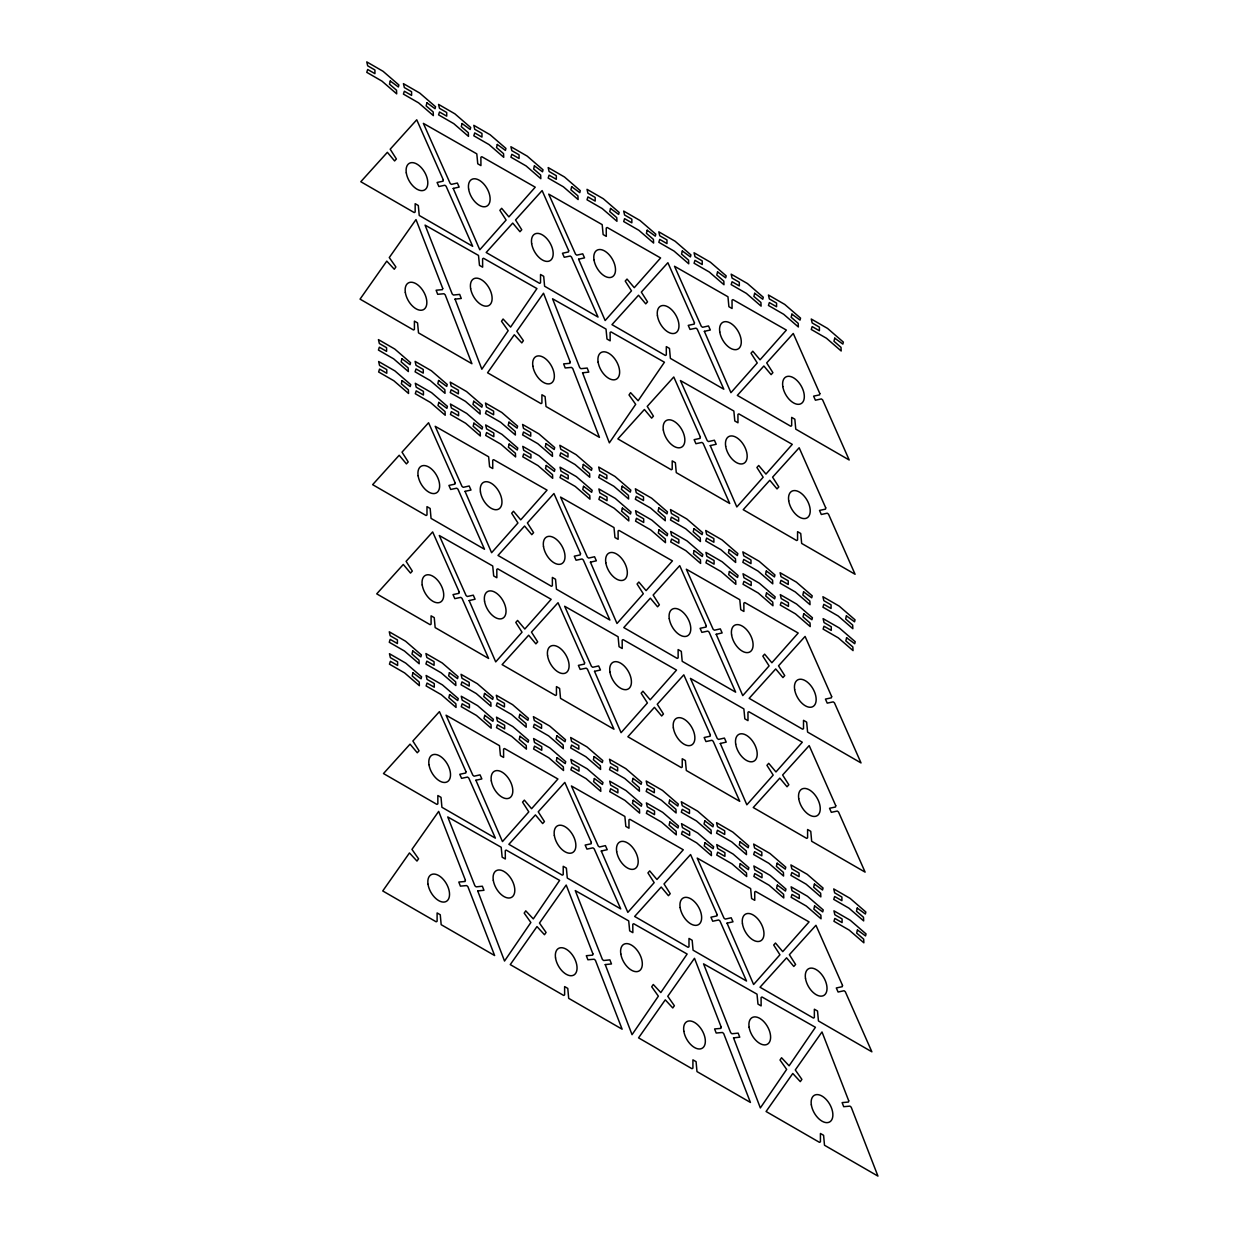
<?xml version="1.0" encoding="UTF-8"?>
<svg xmlns="http://www.w3.org/2000/svg" width="1238" height="1238" viewBox="0 0 1238 1238"><rect width="100%" height="100%" fill="white"/><g stroke="black" fill="none" stroke-linecap="round" stroke-linejoin="round"><path stroke-width="1.5" d="M453.216 188.424L479.787 249.782L506.11 220.054L499.873 210.321L501.653 208.309L508.895 216.898L535.234 187.186L481.783 156.7L480.886 157.226L480.932 165.613L477.76 163.803L476.8 153.852L423.365 123.367L450.152 183.394L451.406 184.385L457.364 183.038L459.159 187.093L453.216 188.424M465.039 491.362L491.61 552.721L517.933 522.993L511.696 513.259L513.476 511.248L520.734 519.852L547.057 490.124L493.606 459.638L492.709 460.165L492.755 468.552L489.583 466.741L488.639 456.791L435.188 426.305L461.975 486.333L463.244 487.323L469.187 485.992L470.997 490.031L465.039 491.362M469.14 600.554L495.711 661.897L522.034 632.185L515.797 622.435L517.577 620.439L524.819 629.028L551.158 599.316L497.707 568.815L496.809 569.356L496.856 577.744L493.683 575.933L492.724 565.983L439.289 535.497L466.076 595.524L467.33 596.499L473.287 595.169L475.083 599.223L469.14 600.554M475.903 780.25L502.473 841.592L528.796 811.88L522.56 802.131L524.339 800.135L531.582 808.724L557.92 778.996L504.47 748.51L503.572 749.052L503.618 757.439L500.446 755.629L499.487 745.678L446.051 715.193L472.839 775.205L474.092 776.195L480.05 774.864L481.861 778.919L475.903 780.25M578.595 259.206L605.15 320.549L631.488 290.822L625.236 281.088L627.016 279.076L634.274 287.68L660.597 257.953L607.162 227.467L606.249 227.993L606.295 236.381L603.138 234.57L602.179 224.62L548.728 194.134L575.531 254.161L576.784 255.152L582.727 253.821L584.537 257.86L578.595 259.206M590.418 562.145L616.988 623.488L643.311 593.76L637.075 584.027L638.854 582.03L646.097 590.619L672.435 560.891L618.985 530.406L618.087 530.947L618.133 539.319L614.961 537.524L614.002 527.574L560.566 497.072L587.354 557.1L588.607 558.09L594.565 556.76L596.36 560.814L590.418 562.145M594.519 671.321L621.074 732.679L647.412 702.952L641.16 693.218L642.94 691.206L650.198 699.81L676.521 670.083L623.07 639.597L622.172 640.123L622.219 648.511L619.046 646.7L618.102 636.75L564.652 606.264L591.439 666.292L592.708 667.282L598.65 665.951L600.461 669.99L594.519 671.321M601.281 851.017L627.836 912.375L654.175 882.648L647.938 872.914L649.702 870.902L656.96 879.491L683.283 849.779L629.848 819.293L628.95 819.819L628.981 828.207L625.824 826.396L624.865 816.446L571.414 785.96L598.217 845.987L599.471 846.978L605.413 845.631L607.224 849.686L601.281 851.017M704.36 331.335L730.931 392.678L757.254 362.951L751.017 353.217L752.797 351.221L760.055 359.809L786.378 330.082L732.927 299.596L732.029 300.138L732.076 308.51L728.903 306.714L727.959 296.764L674.509 266.263L701.296 326.29L702.565 327.281L708.507 325.95L710.318 330.004L704.36 331.335M710.256 445.603L736.827 506.961L763.15 477.234L756.913 467.5L758.693 465.488L765.951 474.092L792.274 444.365L738.823 413.879L737.925 414.405L737.972 422.792L734.799 420.982L733.855 411.031L680.405 380.546L707.192 440.573L708.461 441.564L714.403 440.233L716.214 444.272L710.256 445.603M716.198 634.274L742.754 695.617L769.092 665.905L762.84 656.155L764.62 654.159L771.878 662.748L798.201 633.036L744.765 602.535L743.852 603.076L743.899 611.464L740.742 609.653L739.782 599.703L686.332 569.217L713.119 629.244L714.388 630.219L720.33 628.889L722.141 632.943L716.198 634.274M720.284 743.465L746.854 804.808L773.177 775.081L766.941 765.347L768.721 763.335L775.963 771.939L802.301 742.212L748.851 711.726L747.953 712.252L748 720.64L744.827 718.845L743.868 708.894L690.433 678.393L717.22 738.421L718.473 739.411L724.431 738.08L726.226 742.119L720.284 743.465M727.046 923.146L753.617 984.504L779.94 954.777L773.704 945.043L775.483 943.031L782.741 951.635L809.064 921.908L755.613 891.422L754.716 891.948L754.762 900.336L751.59 898.525L750.646 888.575L697.195 858.089L723.982 918.116L725.251 919.107L731.194 917.776L733.004 921.815L727.046 923.146M443.297 179.881L443.065 181.197L437.091 182.466L438.886 186.52L444.86 185.236L446.113 186.242L472.684 246.316L419.233 215.458L418.32 205.523L415.163 203.697L415.163 212.054L414.25 212.58L360.8 181.723L387.37 152.32L394.597 160.955L396.392 158.975L390.187 149.21L416.742 119.792L443.297 179.881M455.135 482.82L454.903 484.135L448.93 485.42L450.709 489.459L456.683 488.19L457.952 489.18L484.507 549.254L431.056 518.397L430.159 508.478L426.986 506.636L426.986 515.008L426.089 515.519L372.638 484.662L399.193 455.259L406.42 463.894L408.215 461.913L402.01 452.149L428.565 422.746L455.135 482.82M459.221 591.996L458.989 593.327L453.015 594.596L454.81 598.65L460.784 597.366L462.037 598.372L488.592 658.446L435.157 627.589L434.244 617.654L431.087 615.828L431.087 624.184L430.174 624.71L376.723 593.853L403.294 564.451L410.521 573.086L412.316 571.089L406.095 561.34L432.666 531.922L459.221 591.996M465.983 771.692L465.751 773.007L459.778 774.292L461.573 778.346L467.546 777.062L468.8 778.068L495.37 838.141L441.92 807.284L441.007 797.349L437.85 795.523L437.85 803.88L436.937 804.406L383.486 773.549L410.057 744.146L417.283 752.766L419.078 750.785L412.873 741.02L439.428 711.618L465.983 771.692M568.675 250.649L568.443 251.964L562.47 253.248L564.265 257.287L570.238 256.018L571.492 257.009L598.047 317.083L544.596 286.226L543.699 276.306L540.526 274.48L540.526 282.837L539.629 283.363L486.178 252.506L512.733 223.088L519.975 231.723L521.755 229.742L515.55 219.977L542.12 190.575L568.675 250.649M580.498 553.587L580.266 554.903L574.293 556.187L576.088 560.241L582.061 558.957L583.315 559.963L609.885 620.037L556.435 589.18L555.522 579.245L552.365 577.419L552.365 585.775L551.452 586.301L498.001 555.444L524.572 526.042L531.798 534.661L533.593 532.68L527.388 522.916L553.943 493.513L580.498 553.587M584.599 662.779L584.367 664.094L578.394 665.379L580.173 669.418L586.147 668.149L587.416 669.139L613.971 729.213L560.52 698.356L559.622 688.436L556.45 686.595L556.45 694.967L555.553 695.477L502.102 664.62L528.657 635.218L535.884 643.853L537.679 641.872L531.473 632.107L558.029 602.705L584.599 662.779M591.362 842.474L591.13 843.79L585.156 845.059L586.951 849.113L592.925 847.844L594.178 848.835L620.733 908.909L567.283 878.052L566.385 868.117L563.213 866.29L563.213 874.662L562.315 875.173L508.864 844.316L535.42 814.914L542.662 823.549L544.441 821.568L538.236 811.803L564.807 782.401L591.362 842.474M694.456 322.778L694.209 324.093L688.235 325.377L690.03 329.432L696.004 328.147L697.257 329.153L723.828 389.227L670.377 358.37L669.479 348.435L666.307 346.609L666.307 354.966L665.394 355.492L611.959 324.635L638.514 295.232L645.741 303.852L647.536 301.871L641.33 292.106L667.886 262.704L694.456 322.778M700.352 437.06L700.12 438.376L694.147 439.66L695.926 443.699L701.9 442.43L703.169 443.421L729.724 503.495L676.273 472.637L675.375 462.718L672.203 460.876L672.203 469.248L671.29 469.775L617.855 438.902L644.41 409.499L651.637 418.135L653.432 416.154L647.226 406.389L673.782 376.986L700.352 437.06M706.279 625.716L706.047 627.047L700.074 628.316L701.869 632.37L707.827 631.086L709.095 632.092L735.651 692.166L682.2 661.309L681.302 651.374L678.13 649.548L678.13 657.904L677.232 658.43L623.782 627.573L650.337 598.171L657.579 606.806L659.359 604.809L653.153 595.045L679.724 565.642L706.279 625.716M710.364 734.908L710.132 736.223L704.159 737.508L705.954 741.562L711.927 740.278L713.181 741.268L739.751 801.342L686.301 770.485L685.388 760.565L682.231 758.739L682.231 767.096L681.318 767.622L627.867 736.765L654.438 707.347L661.665 715.982L663.46 714.001L657.254 704.236L683.809 674.834L710.364 734.908M717.142 914.603L716.895 915.919L710.937 917.203L712.717 921.242L718.69 919.973L719.959 920.964L746.514 981.038L693.063 950.18L692.166 940.261L688.993 938.419L688.993 946.791L688.08 947.318L634.645 916.46L661.2 887.042L668.427 895.678L670.222 893.697L664.017 883.932L690.572 854.53L717.142 914.603M819.819 393.545L819.587 394.876L813.614 396.145L815.409 400.199L821.382 398.915L822.636 399.92L849.191 459.994L795.755 429.137L794.842 419.202L791.67 417.376L791.67 425.733L790.773 426.259L737.322 395.402L763.877 365.999L771.119 374.634L772.899 372.653L766.693 362.889L793.264 333.471L819.819 393.545M825.715 507.828L825.483 509.143L819.51 510.427L821.305 514.482L827.278 513.197L828.532 514.203L855.087 574.277L801.651 543.42L800.738 533.485L797.566 531.659L797.566 540.016L796.668 540.542L743.218 509.685L769.788 480.282L777.015 488.902L778.81 486.921L772.589 477.156L799.16 447.754L825.715 507.828M831.642 696.499L831.41 697.814L825.437 699.099L827.232 703.138L833.205 701.869L834.458 702.859L861.029 762.933L807.578 732.076L806.665 722.156L803.508 720.315L803.508 728.687L802.595 729.197L749.145 698.34L775.715 668.938L782.942 677.573L784.737 675.592L778.532 665.827L805.087 636.425L831.642 696.499M835.743 805.675L835.511 806.99L829.537 808.275L831.332 812.329L837.306 811.045L838.559 812.051L865.114 872.125L811.664 841.267L810.766 831.332L807.594 829.506L807.594 837.863L806.696 838.389L753.246 807.532L779.801 778.129L787.043 786.764L788.823 784.768L782.617 775.003L809.188 745.601L835.743 805.675M842.505 985.371L842.273 986.686L836.3 987.97L838.095 992.025L844.068 990.74L845.322 991.746L871.877 1051.82L818.442 1020.963L817.529 1011.028L814.356 1009.202L814.356 1017.559L813.459 1018.085L760.008 987.228L786.579 957.825L793.806 966.445L795.601 964.464L789.38 954.699L815.95 925.297L842.505 985.371M390.264 81.027L389.49 84.138L396.516 90.219L396.686 93.856L381.954 81.12L366.773 72.346L367.686 69.483L374.928 73.661L374.928 69.993L367.686 65.815L366.773 61.9L383.068 71.309L398.884 84.989L398.388 86.985L390.264 81.027M426.924 102.785L426.151 105.895L433.192 111.962L433.346 115.614L418.614 102.862L403.433 94.103L404.346 91.225L411.589 95.403L411.589 91.751L404.346 87.573L403.433 83.658L419.728 93.051L435.544 106.731L435.049 108.727L426.924 102.785M401.932 358.741L401.158 361.852L408.184 367.934L408.354 371.57L393.622 358.834L378.441 350.06L379.354 347.197L386.596 351.375L386.596 347.708L379.354 343.53L378.441 339.614L394.736 349.023L410.552 362.703L410.057 364.699L401.932 358.741M462.068 123.537L461.294 126.647L468.32 132.729L468.49 136.366L453.758 123.63L438.577 114.855L439.49 111.993L446.717 116.171L446.717 112.503L439.49 108.325L438.577 104.41L454.872 113.819L470.672 127.499L470.192 129.495L462.068 123.537M402.118 380.654L401.36 383.765L408.385 389.846L408.555 393.483L393.823 380.747L378.642 371.973L379.54 369.094L386.782 373.288L386.782 369.62L379.54 365.442L378.642 361.527L394.937 370.936L410.737 384.616L410.242 386.612L402.118 380.654M438.592 380.499L437.819 383.61L444.844 389.676L445.015 393.328L430.282 380.577L415.101 371.818L416.014 368.939L423.257 373.118L423.257 369.466L416.014 365.287L415.101 361.372L431.397 370.766L447.212 384.445L446.717 386.442L438.592 380.499M497.305 144.475L496.531 147.57L503.556 153.651L503.727 157.303L488.995 144.552L473.814 135.793L474.727 132.915L481.969 137.093L481.969 133.441L474.727 129.263L473.814 125.332L490.109 134.741L505.924 148.421L505.429 150.417L497.305 144.475M438.794 402.412L438.02 405.507L445.046 411.589L445.216 415.241L430.484 402.489L415.303 393.73L416.2 390.852L423.442 395.03L423.442 391.378L416.2 387.2L415.303 383.269L431.598 392.678L447.398 406.358L446.903 408.354L438.794 402.412M473.721 401.251L472.962 404.362L479.988 410.443L480.158 414.08L465.426 401.344L450.245 392.57L451.143 389.707L458.385 393.885L458.385 390.218L451.143 386.039L450.245 382.124L466.54 391.533L482.34 405.213L481.845 407.209L473.721 401.251M412.749 650.94L411.991 654.051L419.017 660.133L419.187 663.769L404.455 651.033L389.274 642.259L390.171 639.381L397.413 643.574L397.413 639.907L390.171 635.728L389.274 631.813L405.569 641.222L421.369 654.902L420.874 656.898L412.749 650.94M534.414 165.861L533.64 168.972L540.666 175.053L540.836 178.69L526.104 165.938L510.923 157.18L511.82 154.301L519.062 158.495L519.062 154.827L511.82 150.649L510.923 146.734L527.218 156.143L543.018 169.807L542.523 171.819L534.414 165.861M473.922 423.164L473.164 426.274L480.189 432.356L480.344 435.993L465.627 423.241L450.446 414.482L451.344 411.604L458.586 415.782L458.586 412.13L451.344 407.952L450.446 404.037L466.726 413.446L482.541 427.11L482.046 429.106L473.922 423.164M412.95 672.853L412.192 675.963L419.218 682.03L419.373 685.682L404.64 672.93L389.459 664.172L390.372 661.293L397.615 665.471L397.615 661.819L390.372 657.641L389.459 653.726L405.755 663.135L421.57 676.799L421.075 678.795L412.95 672.853M508.973 422.189L508.199 425.284L515.225 431.366L515.395 435.018L500.663 422.266L485.482 413.507L486.395 410.629L493.622 414.807L493.622 411.155L486.395 406.977L485.482 403.046L501.777 412.455L517.577 426.135L517.097 428.131L508.973 422.189M449.409 672.698L448.651 675.793L455.677 681.875L455.847 685.527L441.115 672.776L425.934 664.017L426.831 661.138L434.074 665.317L434.074 661.665L426.831 657.486L425.934 653.556L442.229 662.964L458.029 676.644L457.534 678.641L449.409 672.698M571.662 186.706L570.904 189.816L577.929 195.898L578.1 199.55L563.367 186.799L548.186 178.04L549.084 175.162L556.326 179.34L556.326 175.688L549.084 171.494L548.186 167.579L564.482 176.988L580.282 190.667L579.786 192.664L571.662 186.706M509.158 444.102L508.4 447.197L515.426 453.278L515.596 456.93L500.864 444.179L485.683 435.42L486.58 432.542L493.823 436.72L493.823 433.068L486.58 428.89L485.683 424.959L501.978 434.368L517.778 448.048L517.283 450.044L509.158 444.102M449.611 694.611L448.852 697.706L455.878 703.788L456.033 707.44L441.301 694.688L426.12 685.929L427.033 683.051L434.275 687.229L434.275 683.577L427.033 679.399L426.12 675.468L442.415 684.877L458.23 698.557L457.735 700.553L449.611 694.611M484.553 693.45L483.795 696.561L490.821 702.642L490.975 706.279L476.243 693.528L461.062 684.769L461.975 681.89L469.217 686.084L469.217 682.417L461.975 678.238L461.062 674.323L477.357 683.732L493.173 697.396L492.678 699.393L484.553 693.45M546.066 443.575L545.308 446.686L552.334 452.768L552.504 456.404L537.772 443.653L522.591 434.894L523.488 432.016L530.731 436.209L530.731 432.542L523.488 428.363L522.591 424.448L538.886 433.857L554.686 447.522L554.191 449.518L546.066 443.575M484.754 715.363L483.981 718.473L491.006 724.539L491.176 728.192L476.444 715.44L461.263 706.681L462.176 703.803L469.419 707.981L469.419 704.329L462.176 700.151L461.263 696.236L477.559 705.629L493.358 719.309L492.879 721.305L484.754 715.363M546.268 465.488L545.509 468.598L552.535 474.665L552.69 478.317L537.957 465.565L522.776 456.807L523.689 453.928L530.932 458.106L530.932 454.454L523.689 450.276L522.776 446.361L539.072 455.754L554.887 469.434L554.392 471.43L546.268 465.488M610.52 208.464L609.746 211.574L616.772 217.656L616.942 221.293L602.21 208.557L587.029 199.782L587.942 196.904L595.184 201.098L595.184 197.43L587.942 193.252L587.029 189.337L603.324 198.745L619.139 212.425L618.644 214.422L610.52 208.464M519.79 714.388L519.032 717.483L526.057 723.565L526.212 727.217L511.495 714.465L496.314 705.706L497.212 702.828L504.454 707.006L504.454 703.354L497.212 699.176L496.314 695.245L512.594 704.654L528.409 718.334L527.914 720.33L519.79 714.388M583.33 464.42L582.572 467.531L589.598 473.612L589.768 477.249L575.036 464.513L559.855 455.754L560.752 452.876L567.994 457.054L567.994 453.402L560.752 449.208L559.855 445.293L576.15 454.702L591.95 468.382L591.455 470.378L583.33 464.42M519.991 736.285L519.217 739.396L526.243 745.477L526.413 749.129L511.681 736.378L496.5 727.619L497.413 724.741L504.655 728.919L504.655 725.267L497.413 721.073L496.5 717.158L512.795 726.567L528.611 740.247L528.115 742.243L519.991 736.285M583.531 486.333L582.758 489.443L589.783 495.525L589.953 499.162L575.221 486.426L560.04 477.651L560.953 474.788L568.196 478.967L568.196 475.299L560.953 471.121L560.04 467.206L576.335 476.615L592.151 490.294L591.656 492.291L583.531 486.333M647.18 230.222L646.406 233.317L653.432 239.398L653.602 243.05L638.87 230.299L623.689 221.54L624.602 218.662L631.844 222.84L631.844 219.188L624.602 215.01L623.689 211.079L639.984 220.488L655.8 234.168L655.304 236.164L647.18 230.222M556.899 735.774L556.125 738.885L563.151 744.951L563.321 748.603L548.589 735.852L533.408 727.093L534.321 724.215L541.563 728.393L541.563 724.741L534.321 720.562L533.408 716.647L549.703 726.041L565.518 739.72L565.023 741.717L556.899 735.774M622.188 486.178L621.414 489.289L628.44 495.37L628.61 499.007L613.878 486.271L598.697 477.497L599.61 474.618L606.852 478.812L606.852 475.144L599.61 470.966L598.697 467.051L614.992 476.46L630.807 490.14L630.312 492.136L622.188 486.178M557.1 757.687L556.326 760.782L563.352 766.864L563.522 770.516L548.79 757.764L533.609 749.005L534.506 746.127L541.749 750.305L541.749 746.653L534.506 742.475L533.609 738.544L549.904 747.953L565.704 761.633L565.224 763.629L557.1 757.687M682.324 250.974L681.55 254.084L688.576 260.166L688.746 263.802L674.014 251.051L658.833 242.292L659.73 239.414L666.973 243.607L666.973 239.94L659.73 235.762L658.833 231.846L675.128 241.255L690.928 254.92L690.433 256.916L682.324 250.974M622.374 508.091L621.615 511.201L628.641 517.267L628.811 520.919L614.079 508.168L598.898 499.409L599.796 496.531L607.038 500.709L607.038 497.057L599.796 492.879L598.898 488.964L615.193 498.357L630.993 512.037L630.498 514.033L622.374 508.091M594.163 756.619L593.389 759.73L600.415 765.811L600.585 769.448L585.853 756.712L570.672 747.938L571.585 745.075L578.827 749.253L578.827 745.586L571.585 741.407L570.672 737.492L586.967 746.901L602.782 760.581L602.287 762.577L594.163 756.619M658.848 507.936L658.074 511.031L665.1 517.113L665.27 520.765L650.538 508.013L635.357 499.254L636.27 496.376L643.512 500.554L643.512 496.902L636.27 492.724L635.357 488.793L651.652 498.202L667.468 511.882L666.973 513.878L658.848 507.936M717.56 271.911L716.787 275.006L723.812 281.088L723.982 284.74L709.25 271.989L694.069 263.23L694.982 260.351L702.225 264.53L702.225 260.878L694.982 256.699L694.069 252.769L710.364 262.177L726.164 275.857L725.685 277.854L717.56 271.911M594.364 778.532L593.59 781.642L600.616 787.724L600.786 791.361L586.054 778.625L570.873 769.85L571.77 766.987L579.013 771.166L579.013 767.498L571.77 763.32L570.873 759.405L587.168 768.813L602.968 782.493L602.473 784.49L594.364 778.532M659.034 529.833L658.276 532.944L665.301 539.025L665.471 542.677L650.739 529.926L635.558 521.167L636.456 518.289L643.698 522.467L643.698 518.815L636.456 514.637L635.558 510.706L651.853 520.115L667.653 533.795L667.158 535.791L659.034 529.833M693.976 528.688L693.218 531.798L700.244 537.865L700.414 541.517L685.682 528.765L670.501 520.006L671.398 517.128L678.641 521.306L678.641 517.654L671.398 513.476L670.501 509.561L686.796 518.97L702.596 532.634L702.101 534.63L693.976 528.688M633.005 778.377L632.247 781.488L639.272 787.554L639.442 791.206L624.71 778.454L609.529 769.696L610.427 766.817L617.669 770.995L617.669 767.343L610.427 763.165L609.529 759.25L625.824 768.659L641.624 782.323L641.129 784.319L633.005 778.377M754.654 293.298L753.896 296.408L760.921 302.474L761.091 306.126L746.359 293.375L731.178 284.616L732.076 281.738L739.318 285.916L739.318 282.264L732.076 278.086L731.178 274.171L747.473 283.564L763.273 297.244L762.778 299.24L754.654 293.298M694.178 550.601L693.419 553.711L700.445 559.777L700.6 563.429L685.867 550.678L670.687 541.919L671.6 539.041L678.842 543.219L678.842 539.567L671.6 535.389L670.687 531.473L686.982 540.867L702.797 554.547L702.302 556.543L694.178 550.601M633.206 800.29L632.432 803.385L639.458 809.466L639.628 813.118L624.896 800.367L609.715 791.608L610.628 788.73L617.87 792.908L617.87 789.256L610.628 785.078L609.715 781.163L626.01 790.556L641.826 804.236L641.33 806.232L633.206 800.29M729.228 549.61L728.455 552.721L735.48 558.802L735.651 562.454L720.918 549.703L705.737 540.944L706.635 538.066L713.877 542.244L713.877 538.592L706.635 534.414L705.737 530.483L722.033 539.892L737.833 553.572L737.353 555.568L729.228 549.61M669.665 800.135L668.907 803.23L675.933 809.312L676.103 812.964L661.371 800.212L646.19 791.453L647.087 788.575L654.329 792.753L654.329 789.101L647.087 784.923L646.19 780.992L662.485 790.401L678.285 804.081L677.79 806.077L669.665 800.135M791.918 314.143L791.159 317.253L798.185 323.335L798.355 326.971L783.623 314.235L768.442 305.461L769.34 302.598L776.582 306.776L776.582 303.109L769.34 298.931L768.442 295.015L784.737 304.424L800.537 318.104L800.042 320.1L791.918 314.143M729.414 571.523L728.656 574.633L735.682 580.715L735.852 584.351L721.12 571.616L705.939 562.857L706.836 559.978L714.078 564.157L714.078 560.505L706.836 556.311L705.939 552.396L722.218 561.804L738.034 575.484L737.539 577.481L729.414 571.523M669.866 822.032L669.093 825.142L676.134 831.224L676.288 834.876L661.556 822.125L646.375 813.366L647.288 810.488L654.531 814.666L654.531 811.014L647.288 806.82L646.375 802.905L662.67 812.314L678.486 825.994L677.991 827.99L669.866 822.032M766.322 571.012L765.564 574.123L772.589 580.189L772.76 583.841L758.027 571.089L742.846 562.331L743.744 559.452L750.986 563.63L750.986 559.978L743.744 555.8L742.846 551.885L759.142 561.278L774.942 574.958L774.446 576.954L766.322 571.012M704.809 820.887L704.035 823.997L711.061 830.064L711.231 833.716L696.499 820.964L681.318 812.205L682.231 809.327L689.473 813.505L689.473 809.853L682.231 805.675L681.318 801.76L697.613 811.153L713.428 824.833L712.933 826.829L704.809 820.887M766.523 592.925L765.749 596.02L772.775 602.101L772.945 605.753L758.213 593.002L743.032 584.243L743.945 581.365L751.187 585.543L751.187 581.891L743.945 577.713L743.032 573.782L759.327 583.191L775.143 596.871L774.648 598.867L766.523 592.925M705.01 842.799L704.236 845.894L711.262 851.976L711.432 855.628L696.7 842.877L681.519 834.118L682.432 831.24L689.659 835.418L689.659 831.766L682.432 827.588L681.519 823.657L697.814 833.066L713.614 846.746L713.134 848.742L705.01 842.799M834.737 338.16L833.979 341.255L841.004 347.336L841.175 350.988L826.442 338.237L811.261 329.478L812.159 326.6L819.401 330.778L819.401 327.126L812.159 322.948L811.261 319.017L827.557 328.426L843.357 342.106L842.861 344.102L834.737 338.16M740.045 841.809L739.287 844.92L746.313 851.001L746.468 854.638L731.751 841.902L716.57 833.143L717.467 830.265L724.71 834.443L724.71 830.791L717.467 826.597L716.57 822.682L732.85 832.091L748.665 845.771L748.17 847.767L740.045 841.809M803.586 591.857L802.828 594.967L809.853 601.049L810.023 604.686L795.291 591.95L780.11 583.175L781.008 580.312L788.25 584.491L788.25 580.823L781.008 576.645L780.11 572.73L796.39 582.139L812.205 595.818L811.71 597.815L803.586 591.857M740.247 863.722L739.473 866.832L746.499 872.914L746.669 876.55L731.937 863.815L716.756 855.04L717.669 852.177L724.911 856.356L724.911 852.688L717.669 848.51L716.756 844.595L733.051 854.003L748.866 867.683L748.371 869.68L740.247 863.722M803.787 613.769L803.013 616.88L810.039 622.962L810.209 626.598L795.477 613.862L780.296 605.088L781.209 602.21L788.451 606.403L788.451 602.736L781.209 598.558L780.296 594.642L796.591 604.051L812.407 617.731L811.911 619.727L803.787 613.769M777.154 863.211L776.381 866.306L783.406 872.388L783.577 876.04L768.844 863.288L753.663 854.53L754.576 851.651L761.819 855.829L761.819 852.177L754.576 847.999L753.663 844.068L769.959 853.477L785.774 867.157L785.279 869.153L777.154 863.211M777.356 885.108L776.582 888.219L783.608 894.3L783.778 897.952L769.046 885.201L753.865 876.442L754.762 873.564L762.004 877.742L762.004 874.09L754.762 869.912L753.865 865.981L770.16 875.39L785.96 889.07L785.465 891.066L777.356 885.108M846.405 615.859L845.647 618.969L852.673 625.051L852.843 628.703L838.111 615.951L822.93 607.193L823.827 604.314L831.069 608.492L831.069 604.84L823.827 600.662L822.93 596.731L839.225 606.14L855.025 619.82L854.53 621.816L846.405 615.859M846.606 637.771L845.833 640.882L852.858 646.963L853.028 650.6L838.296 637.864L823.115 629.105L824.028 626.227L831.271 630.405L831.271 626.753L824.028 622.559L823.115 618.644L839.41 628.053L855.226 641.733L854.731 643.729L846.606 637.771M814.418 884.056L813.645 887.166L820.67 893.248L820.84 896.885L806.108 884.149L790.927 875.374L791.84 872.511L799.083 876.69L799.083 873.022L791.84 868.844L790.927 864.929L807.222 874.338L823.038 888.017L822.543 890.014L814.418 884.056M814.604 905.968L813.846 909.079L820.871 915.161L821.042 918.797L806.309 906.046L791.128 897.287L792.026 894.409L799.268 898.587L799.268 894.935L792.026 890.756L791.128 886.841L807.424 896.25L823.224 909.915L822.728 911.911L814.604 905.968M857.238 908.058L856.464 911.168L863.49 917.25L863.66 920.902L848.928 908.15L833.747 899.392L834.66 896.513L841.902 900.691L841.902 897.039L834.66 892.846L833.747 888.93L850.042 898.339L865.857 912.019L865.362 914.015L857.238 908.058M857.439 929.97L856.665 933.081L863.691 939.162L863.861 942.799L849.129 930.063L833.948 921.289L834.845 918.426L842.088 922.604L842.088 918.936L834.845 914.758L833.948 910.843L850.243 920.252L866.043 933.932L865.548 935.928L857.439 929.97M455.042 299.116L481.845 369.203L508.168 330.67L501.514 321.292L503.077 319.017L510.613 327.095L536.936 288.562L483.485 258.247L482.588 258.788L482.65 267.191L479.477 265.381L478.502 255.43L425.067 225.115L452.195 293.948L453.433 295.031L459.669 294.396L461.279 298.482L455.042 299.116M582.556 372.777L609.359 442.848L635.682 404.331L629.028 394.953L630.591 392.663L638.127 400.741L664.435 362.223L610.999 331.908L610.102 332.434L610.164 340.837L606.991 339.042L606.016 329.076L552.566 298.776L579.709 367.609L580.947 368.692L587.183 368.042L588.793 372.127L582.556 372.777M477.729 890.942L504.531 961.028L530.854 922.496L524.2 913.118L525.763 910.843L533.299 918.905L559.622 880.388L506.172 850.073L505.274 850.614L505.336 859.002L502.164 857.207L501.189 847.241L447.754 816.941L474.881 885.774L476.119 886.857L482.356 886.222L483.965 890.292L477.729 890.942M605.243 964.588L632.045 1034.674L658.368 996.157L651.714 986.779L653.277 984.489L660.813 992.567L687.136 954.034L633.686 923.718L632.788 924.26L632.85 932.663L629.678 930.868L628.703 920.902L575.268 890.586L602.395 959.435L603.633 960.518L609.87 959.868L611.479 963.953L605.243 964.588M733.53 1037.846L760.349 1107.933L786.656 1069.4L780.017 1060.022L781.565 1057.747L789.101 1065.81L815.424 1027.292L761.974 996.977L761.076 997.519L761.138 1005.906L757.981 1004.111L757.006 994.16L703.555 963.845L730.683 1032.678L731.921 1033.761L738.158 1033.126L739.767 1037.196L733.53 1037.846M442.724 288.423L442.384 289.661L436.116 290.218L437.695 294.304L443.978 293.746L445.216 294.845L471.926 363.724L418.49 332.867L417.577 322.932L414.405 321.106L414.405 329.463L413.507 329.989L360.057 299.132L386.782 261.11L394.288 269.25L395.881 266.99L389.274 257.566L415.999 219.559L442.724 288.423M570.238 362.084L569.898 363.322L563.63 363.879L565.209 367.965L571.492 367.407L572.73 368.491L599.44 437.37L546.004 406.513L545.091 396.593L541.919 394.752L541.919 403.124L541.021 403.634L487.571 372.777L514.296 334.771L521.802 342.895L523.395 340.651L516.788 331.227L543.513 293.205L570.238 362.084M465.411 880.249L465.07 881.487L458.803 882.044L460.397 886.129L466.664 885.572L467.902 886.671L494.627 955.535L441.177 924.678L440.264 914.758L437.107 912.932L437.107 921.289L436.194 921.815L382.743 890.958L409.469 852.936L416.974 861.06L418.568 858.816L411.96 849.392L438.685 811.37L465.411 880.249M592.925 953.91L592.584 955.132L586.317 955.705L587.895 959.775L594.178 959.218L595.416 960.317L622.126 1029.196L568.691 998.339L567.778 988.404L564.621 986.578L564.621 994.934L563.708 995.46L510.257 964.603L536.983 926.581L544.488 934.721L546.082 932.462L539.474 923.053L566.199 885.031L592.925 953.91M721.212 1027.153L720.887 1028.391L714.605 1028.948L716.198 1033.034L722.466 1032.477L723.704 1033.575L750.429 1102.439L696.979 1071.582L696.081 1061.662L692.909 1059.836L692.909 1068.193L691.996 1068.719L638.56 1037.862L665.27 999.84L672.791 1007.964L674.37 1005.72L667.762 996.296L694.487 958.274L721.212 1027.153M848.726 1100.814L848.401 1102.052L842.119 1102.609L843.712 1106.695L849.98 1106.122L851.218 1107.221L877.943 1176.1L824.493 1145.243L823.595 1135.308L820.423 1133.482L820.423 1141.838L819.51 1142.365L766.074 1111.507L792.784 1073.485L800.305 1081.625L801.884 1079.366L795.276 1069.957L822.001 1031.935L848.726 1100.814M788.714 500.802A15.367 8.867 60 0 0 806.48 518.18A15.367 8.867 60 0 0 802.92 494.782A15.367 8.867 60 0 0 788.714 500.802M663.336 430.035A15.367 8.867 60 0 0 681.117 447.398A15.367 8.867 60 0 0 677.557 424.015A15.367 8.867 60 0 0 663.336 430.035M725.669 446.253A15.367 8.867 60 0 0 743.481 463.523A15.367 8.867 60 0 0 739.813 440.094A15.367 8.867 60 0 0 725.669 446.253M543.497 546.562A15.367 8.867 60 0 0 561.263 563.94A15.367 8.867 60 0 0 557.704 540.542A15.367 8.867 60 0 0 543.497 546.562M605.815 562.779A15.367 8.867 60 0 0 623.643 580.049A15.367 8.867 60 0 0 619.959 556.62A15.367 8.867 60 0 0 605.815 562.779M418.119 475.794A15.367 8.867 60 0 0 435.9 493.157A15.367 8.867 60 0 0 432.341 469.775A15.367 8.867 60 0 0 418.119 475.794M480.452 492.012A15.367 8.867 60 0 0 498.264 509.282A15.367 8.867 60 0 0 494.596 485.853A15.367 8.867 60 0 0 480.452 492.012M794.641 689.473A15.367 8.867 60 0 0 812.422 706.836A15.367 8.867 60 0 0 808.863 683.453A15.367 8.867 60 0 0 794.641 689.473M669.263 618.691A15.367 8.867 60 0 0 687.044 636.069A15.367 8.867 60 0 0 683.484 612.686A15.367 8.867 60 0 0 669.263 618.691M731.596 634.924A15.367 8.867 60 0 0 749.408 652.178A15.367 8.867 60 0 0 745.74 628.765A15.367 8.867 60 0 0 731.596 634.924M742.46 923.796A15.367 8.867 60 0 0 760.271 941.066A15.367 8.867 60 0 0 756.604 917.637A15.367 8.867 60 0 0 742.46 923.796M680.126 907.578A15.367 8.867 60 0 0 697.907 924.941A15.367 8.867 60 0 0 694.348 901.558A15.367 8.867 60 0 0 680.126 907.578M805.489 978.345A15.367 8.867 60 0 0 823.27 995.723A15.367 8.867 60 0 0 819.711 972.325A15.367 8.867 60 0 0 805.489 978.345M491.316 780.884A15.367 8.867 60 0 0 509.128 798.154A15.367 8.867 60 0 0 505.46 774.74A15.367 8.867 60 0 0 491.316 780.884M749.114 1027.23A15.367 8.867 60 0 0 766.941 1044.454A15.367 8.867 60 0 0 763.212 1021.01A15.367 8.867 60 0 0 749.114 1027.23M683.825 1031.192A15.367 8.867 60 0 0 701.606 1048.555A15.367 8.867 60 0 0 698.046 1025.172A15.367 8.867 60 0 0 683.825 1031.192M811.339 1104.838A15.367 8.867 60 0 0 829.12 1122.216A15.367 8.867 60 0 0 825.56 1098.818A15.367 8.867 60 0 0 811.339 1104.838M493.297 880.326A15.367 8.867 60 0 0 511.139 897.55A15.367 8.867 60 0 0 507.41 874.105A15.367 8.867 60 0 0 493.297 880.326M428.023 884.288A15.367 8.867 60 0 0 445.804 901.651A15.367 8.867 60 0 0 442.229 878.268A15.367 8.867 60 0 0 428.023 884.288M620.811 953.987A15.367 8.867 60 0 0 638.653 971.196A15.367 8.867 60 0 0 634.924 947.751A15.367 8.867 60 0 0 620.811 953.987M555.537 957.933A15.367 8.867 60 0 0 573.302 975.312A15.367 8.867 60 0 0 569.743 951.914A15.367 8.867 60 0 0 555.537 957.933M428.982 764.666A15.367 8.867 60 0 0 446.763 782.045A15.367 8.867 60 0 0 443.204 758.646A15.367 8.867 60 0 0 428.982 764.666M616.679 851.667A15.367 8.867 60 0 0 634.49 868.937A15.367 8.867 60 0 0 630.823 845.508A15.367 8.867 60 0 0 616.679 851.667M554.345 835.449A15.367 8.867 60 0 0 572.126 852.812A15.367 8.867 60 0 0 568.567 829.429A15.367 8.867 60 0 0 554.345 835.449M735.697 744.1A15.367 8.867 60 0 0 753.509 761.37A15.367 8.867 60 0 0 749.841 737.941A15.367 8.867 60 0 0 735.697 744.1M673.364 727.882A15.367 8.867 60 0 0 691.144 745.245A15.367 8.867 60 0 0 687.57 721.862A15.367 8.867 60 0 0 673.364 727.882M798.727 798.649A15.367 8.867 60 0 0 816.507 816.028A15.367 8.867 60 0 0 812.948 792.645A15.367 8.867 60 0 0 798.727 798.649M484.538 601.204A15.367 8.867 60 0 0 502.365 618.458A15.367 8.867 60 0 0 498.682 595.045A15.367 8.867 60 0 0 484.538 601.204M422.22 584.97A15.367 8.867 60 0 0 439.985 602.349A15.367 8.867 60 0 0 436.426 578.966A15.367 8.867 60 0 0 422.22 584.97M609.916 671.971A15.367 8.867 60 0 0 627.728 689.241A15.367 8.867 60 0 0 624.06 665.812A15.367 8.867 60 0 0 609.916 671.971M547.583 655.753A15.367 8.867 60 0 0 565.364 673.116A15.367 8.867 60 0 0 561.804 649.733A15.367 8.867 60 0 0 547.583 655.753M719.773 331.97A15.367 8.867 60 0 0 737.585 349.24A15.367 8.867 60 0 0 733.917 325.811A15.367 8.867 60 0 0 719.773 331.97M657.44 315.752A15.367 8.867 60 0 0 675.221 333.13A15.367 8.867 60 0 0 671.661 309.732A15.367 8.867 60 0 0 657.44 315.752M782.803 386.535A15.367 8.867 60 0 0 800.584 403.898A15.367 8.867 60 0 0 797.024 380.515A15.367 8.867 60 0 0 782.803 386.535M468.629 189.074A15.367 8.867 60 0 0 486.441 206.344A15.367 8.867 60 0 0 482.758 182.915A15.367 8.867 60 0 0 468.629 189.074M470.61 288.5A15.367 8.867 60 0 0 488.453 305.724A15.367 8.867 60 0 0 484.723 282.279A15.367 8.867 60 0 0 470.61 288.5M405.337 292.462A15.367 8.867 60 0 0 423.102 309.825A15.367 8.867 60 0 0 419.543 286.442A15.367 8.867 60 0 0 405.337 292.462M598.124 362.161A15.367 8.867 60 0 0 615.967 379.385A15.367 8.867 60 0 0 612.237 355.94A15.367 8.867 60 0 0 598.124 362.161M532.851 366.123A15.367 8.867 60 0 0 550.616 383.486A15.367 8.867 60 0 0 547.057 360.103A15.367 8.867 60 0 0 532.851 366.123M406.296 172.856A15.367 8.867 60 0 0 424.077 190.219A15.367 8.867 60 0 0 420.502 166.836A15.367 8.867 60 0 0 406.296 172.856M593.992 259.841A15.367 8.867 60 0 0 611.804 277.111A15.367 8.867 60 0 0 608.137 253.682A15.367 8.867 60 0 0 593.992 259.841M531.659 243.623A15.367 8.867 60 0 0 549.44 260.986A15.367 8.867 60 0 0 545.881 237.603A15.367 8.867 60 0 0 531.659 243.623"/></g></svg>
